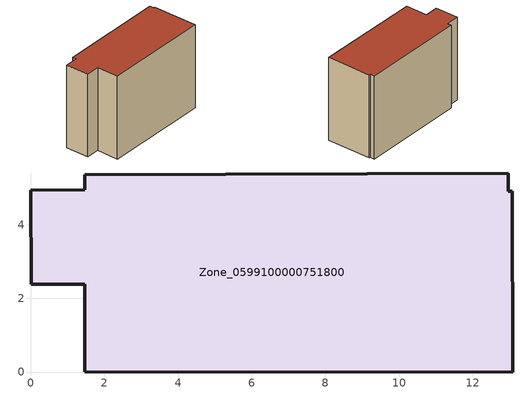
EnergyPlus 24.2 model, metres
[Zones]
Zone_0599100000751800
 floor ground (C_G): 12.96,4.91 13.08,4.91 13.09,0 1.47,0.01 1.47,2.39 0.01,2.38 0,4.94 1.47,4.95 1.47,5.36 12.96,5.4 z0
 wall outside (C_F): 0,4.94 0.01,2.38 1.47,2.39 1.47,0.01 13.09,0 13.08,4.91 12.96,4.91 12.96,5.4 1.47,5.36 1.47,4.95 0,4.94 z0:9.17
 roof outside (C_R): 12.96,5.4 1.47,5.36 1.47,4.95 0,4.94 0.01,2.38 1.47,2.39 1.47,0.01 13.09,0 13.08,4.91 12.96,4.91 z9.17
[BUILDING]
Pand.0599100000751800: North Axis=0; Terrain=City; Loads Convergence Tolerance Value=0.04; Temperature Convergence Tolerance Value=0.4; Solar Distribution=FullExterior; Maximum Number of Warmup Days=25; Minimum Number of Warmup Days=1
[Site:Location]
Rotterdam.The.Hague.AP_ZH_NLD Design_Conditions: Latitude=51.96; Longitude=4.45; Time Zone=1; Elevation=-4.5
[SITE:GROUNDTEMPERATURE:BUILDINGSURFACE]
18, 18, 18, 18, 18, 18, 18, 18, 18, 18, 18, 18
[MATERIAL] Thermal Absorptance=0.9; Solar Absorptance=0.7; Visible Absorptance=0.7
Name | Roughness | Thickness | Conductivity | Density | Specific Heat
G.TC.2006-2014 | MediumSmooth | 0.15 | 0.06 | 540 | 1210
F.TC.2006-2014 | Rough | 0.3 | 0.12 | 1920 | 840
R.TC.2006-2014 | MediumRough | 0.2 | 0.08 | 1500 | 1000
[CONSTRUCTION]
C_G: G.TC.2006-2014
C_F: F.TC.2006-2014
C_R: R.TC.2006-2014
[ZONE]
Zone_0599100000751800: Type=1; Multiplier=1; Ceiling Height=Autocalculate; Volume=Autocalculate; Floor Area=autocalculate; Part of Total Floor Area=Yes
[ZONEINFILTRATION:DESIGNFLOWRATE]
Infil_Zone_0599100000751800: Zone or ZoneList or Space or SpaceList=Zone_0599100000751800; Schedule=AlwaysOn; Design Flow Rate Calculation Method=Flow/Area; Flow Rate per Floor Area=0.0015; Constant Term Coefficient=1; Temperature Term Coefficient=0; Velocity Term Coefficient=0; Velocity Squared Term Coefficient=0
[HVACTEMPLATE:ZONE:IDEALLOADSAIRSYSTEM]
Zone_0599100000751800: Maximum Heating Supply Air Temperature=50; Minimum Cooling Supply Air Temperature=13; Maximum Heating Supply Air Humidity Ratio=0.0156; Minimum Cooling Supply Air Humidity Ratio=0.0077; Heating Limit=NoLimit; Cooling Limit=NoLimit; Dehumidification Control Type=ConstantSensibleHeatRatio; Cooling Sensible Heat Ratio=0.7; Dehumidification Setpoint=60; Humidification Control Type=None; Humidification Setpoint=30; Outdoor Air Method=None; Outdoor Air Flow Rate per Person=0.00944; Outdoor Air Flow Rate per Zone Floor Area=0; Outdoor Air Flow Rate per Zone=0; Demand Controlled Ventilation Type=None; Outdoor Air Economizer Type=NoEconomizer; Heat Recovery Type=None; Sensible Heat Recovery Effectiveness=0.7; Latent Heat Recovery Effectiveness=0.65
[ZONECONTROL:THERMOSTAT]
ThermostatControl_Zone_0599100000751800: Zone or ZoneList=Zone_0599100000751800; Control Type Schedule=DualSetpointControlType; Control 1=Thermostat_Zone_0599100000751800; Temperature Difference Between Cutout And Setpoint=0
[THERMOSTATSETPOINT:DUALSETPOINT]
Thermostat_Zone_0599100000751800: Heating Setpoint Temperature Schedule=HeatingSetpoint_Zone_0599100000751800; Cooling Setpoint Temperature Schedule=CoolingSetpoint_Zone_0599100000751800
[SCHEDULE:COMPACT]
HeatingSetpoint_Zone_0599100000751800: Through: 12/31, For: AllDays, Until: 24:00, 21
CoolingSetpoint_Zone_0599100000751800: Through: 12/31, For: AllDays, Until: 24:00, 24
DualSetpointControlType: Through: 12/31, For: AllDays, Until: 24:00, 4
AlwaysOn: Through: 12/31, For: AllDays, Until: 24:00, 1
